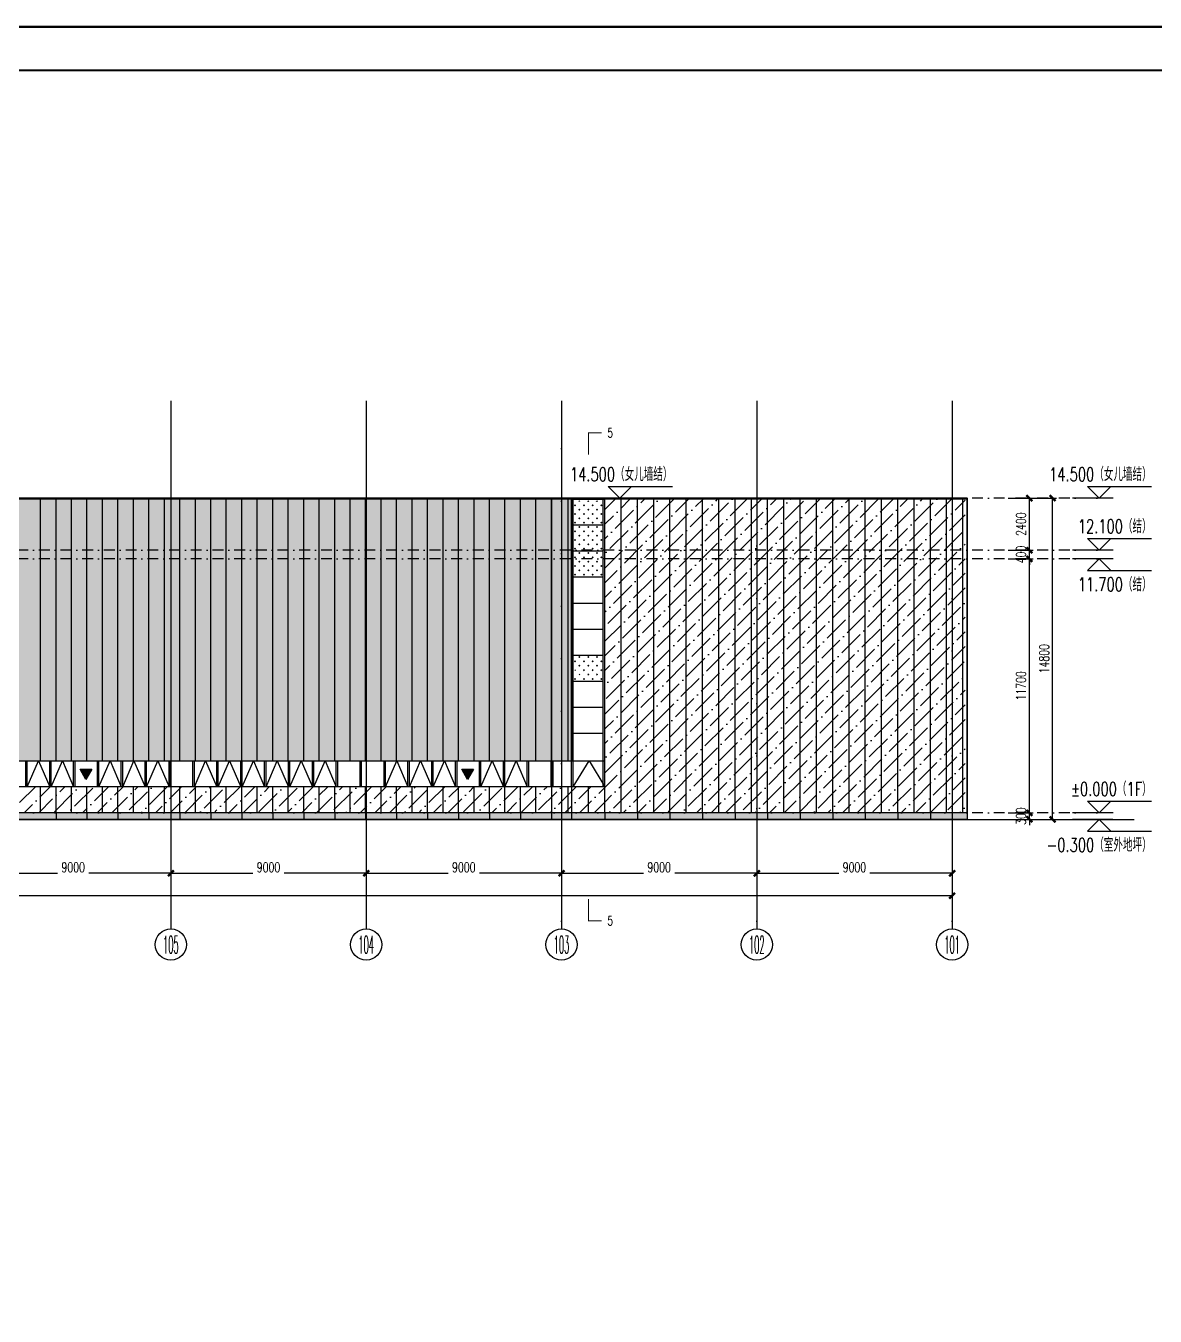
# Model space of a CAD drawing. Extents: x -2072575 to 87763, y 445513 to 805276.
# Drawn here: x -1814386 to -1762342, y 531657 to 591107 of the extents above; entities that cross this region are included whole.
import ezdxf
from ezdxf.enums import TextEntityAlignment as Align

# ---------------------------------------------------------------- set-up
doc = ezdxf.new("R2010")
doc.units = 0
doc.header["$LTSCALE"] = 1000
for name, pattern in [('CENTER', [2, 1.25, -0.25, 0.25, -0.25]), ('DASHDOT', [1, 0.5, -0.25, 0, -0.25]), ('DOT', [0.25, 0, -0.25]), ('DOTE', [2.42, 2, -0.2, 0.02, -0.2])]:
    doc.linetypes.add(name, pattern=pattern)
doc.layers.get('Defpoints').update_dxf_attribs({"color": 210})
for name, color, linetype in [('!ZN1-填充-8', 8, 'Continuous'), ('!ZN1-文字-7', 7, 'Continuous'), ('!ZN1-标注-173', 173, 'Continuous'), ('!ZN3-玻璃幕墙-4', 4, 'Continuous'), ('!ZN4-辅助材料-1', 1, 'Continuous'), ('0-cxFrame', 155, 'Continuous'), ('3符号', 3, 'Continuous'), ('3铝板幕墙', 3, 'Continuous'), ('4玻璃幕墙', 4, 'Continuous'), ('A-AXIS-DOTE', 14, 'DOTE'), ('A-AXIS-DP', 126, 'Continuous'), ('A-LIN-V', 9, 'Continuous'), ('A-SFCE', 30, 'Continuous'), ('AS-WALL', 40, 'Continuous'), ('DIM', 173, 'Continuous'), ('DOT', 8, 'DOT'), ('DOTE', 1, 'CENTER'), ('IE-填充-JYZS', 7, 'Continuous'), ('压型钢板', 23, 'Continuous')]:
    doc.layers.add(name, color=color, linetype=linetype)
doc.layers.add('0-cxText', color=131, linetype='Continuous', lineweight=25)
doc.styles.add('_TCH_AXIS', font='COMPLEX', dxfattribs={"bigfont": 'GBCBIG'})
doc.styles.add('_TCH_LABEL', font='COMPLEX', dxfattribs={"bigfont": 'GBCBIG'})
doc.styles.add('cx_tuming', font='simhei.ttf')
doc.styles.add('cx_tuqian1', font='')
doc.styles.add('DHTEXT-1', font='romans.shx', dxfattribs={"width": 0.7, "bigfont": 'chinese.shx'})
doc.styles.add('卓越符号', font='ROMANS.shx', dxfattribs={"width": 0.7, "bigfont": 'CHINESE.shx'})
doc.styles.add('样式 1', font='romans.shx', dxfattribs={"width": 0.7, "bigfont": 'chinese.shx'})
doc.styles.add('黑体', font='simhei.ttf', dxfattribs={"height": 12})
doc.styles.get('cx_tuqian1').set_extended_font_data('SimSun')
doc.dimstyles.new('ZN180', dxfattribs={"dimscale": 180, "dimtxt": 2.5, "dimasz": 1.5, "dimexe": 1, "dimexo": 2, "dimgap": 0.9, "dimtad": 1, "dimdec": 0, "dimdsep": 46, "dimtxsty": 'DHTEXT-1', "dimblk": 'ARCHTICK', "dimcen": 2.5, "dimclrd": 173, "dimclre": 173, "dimclrt": 7, "dimazin": 2, "dimtfac": 1, "dimtdec": 0, "dimtix": 1, "dimtmove": 2, "dimatfit": 3, "dimfxl": 0, "dimarcsym": 0})
pattern_1 = [(45, (-9976.13, -6e-11), (252.5697, 926.08891), [1190.625, -238.125, 0, -238.125])]

# ---------------------------------------------------------------- blocks, each defined once
blk = doc.blocks.new('_ArchTick')
at = {"color": 0, "linetype": 'ByBlock', "const_width": 0.4}
blk.add_lwpolyline([(-0.5, -0.5), (0.5, 0.5)], dxfattribs=at)
blk = doc.blocks.new('*D886')
at = {"layer": 'Defpoints', "color": 0, "ltscale": 1800, "transparency": 16777216}
for p in [(93300, 14500), (94633, 14500), (93300, -300)]:
    blk.add_point(p, dxfattribs=at)
at = {"layer": 'DIM', "color": 173, "linetype": 'ByBlock', "lineweight": -2, "ltscale": 1800, "transparency": 16777216}
for p, q in [((93660, 14500), (94813, 14500)), ((94633, -300), (94633, 14500)), ((93660, -300), (94813, -300))]:
    blk.add_line(p, q, dxfattribs=at)
at = {"layer": 'DIM', "color": 173, "lineweight": -2, "ltscale": 1800, "transparency": 16777216, "xscale": 270, "yscale": 270, "zscale": 270}
for p, rotation in [((94633, 14500), 90), ((94633, -300), 270)]:
    blk.add_blockref('_ArchTick', p, dxfattribs=dict(at, rotation=rotation))
at = {"layer": 'DIM', "color": 7, "ltscale": 1800, "transparency": 16777216, "insert": (94246, 7100), "char_height": 450, "attachment_point": 5, "rotation": 90, "style": 'DHTEXT-1'}
blk.add_mtext('14800', dxfattribs=at)
blk = doc.blocks.new('*D887')
at = {"layer": 'Defpoints', "color": 0, "ltscale": 1800, "transparency": 16777216}
for p in [(92230, 0), (93563, 0), (92230, -300)]:
    blk.add_point(p, dxfattribs=at)
at = {"layer": 'DIM', "color": 173, "linetype": 'ByBlock', "lineweight": -2, "ltscale": 1800, "transparency": 16777216}
for p, q in [((92590, 0), (93743, 0)), ((93563, 0), (93563, 270)), ((93563, -300), (93563, 0)), ((92590, -300), (93743, -300)), ((93563, -300), (93563, -570))]:
    blk.add_line(p, q, dxfattribs=at)
at = {"layer": 'DIM', "color": 173, "lineweight": -2, "ltscale": 1800, "transparency": 16777216, "xscale": 270, "yscale": 270, "zscale": 270}
for p, rotation in [((93563, 0), 270), ((93563, -300), 90)]:
    blk.add_blockref('_ArchTick', p, dxfattribs=dict(at, rotation=rotation))
at = {"layer": 'DIM', "color": 7, "ltscale": 1800, "transparency": 16777216, "insert": (93176, -150), "char_height": 450, "attachment_point": 5, "rotation": 90, "style": 'DHTEXT-1'}
blk.add_mtext('300', dxfattribs=at)
blk = doc.blocks.new('*D888')
at = {"layer": 'Defpoints', "color": 0, "ltscale": 1800, "transparency": 16777216}
for p in [(92230, 11700), (93563, 11700), (92230, 0)]:
    blk.add_point(p, dxfattribs=at)
at = {"layer": 'DIM', "color": 173, "linetype": 'ByBlock', "lineweight": -2, "ltscale": 1800, "transparency": 16777216}
for p, q in [((92590, 11700), (93743, 11700)), ((93563, 0), (93563, 11700)), ((92590, 0), (93743, 0))]:
    blk.add_line(p, q, dxfattribs=at)
at = {"layer": 'DIM', "color": 173, "lineweight": -2, "ltscale": 1800, "transparency": 16777216, "xscale": 270, "yscale": 270, "zscale": 270}
for p, rotation in [((93563, 11700), 90), ((93563, 0), 270)]:
    blk.add_blockref('_ArchTick', p, dxfattribs=dict(at, rotation=rotation))
at = {"layer": 'DIM', "color": 7, "ltscale": 1800, "transparency": 16777216, "insert": (93176, 5850), "char_height": 450, "attachment_point": 5, "rotation": 90, "style": 'DHTEXT-1'}
blk.add_mtext('11700', dxfattribs=at)
blk = doc.blocks.new('*D889')
at = {"layer": 'Defpoints', "color": 0, "ltscale": 1800, "transparency": 16777216}
for p in [(92230, 12100), (93563, 12100), (92230, 11700)]:
    blk.add_point(p, dxfattribs=at)
at = {"layer": 'DIM', "color": 173, "linetype": 'ByBlock', "lineweight": -2, "ltscale": 1800, "transparency": 16777216}
for p, q in [((92590, 12100), (93743, 12100)), ((93563, 12100), (93563, 12370)), ((93563, 11700), (93563, 12100)), ((92590, 11700), (93743, 11700)), ((93563, 11700), (93563, 11430))]:
    blk.add_line(p, q, dxfattribs=at)
at = {"layer": 'DIM', "color": 173, "lineweight": -2, "ltscale": 1800, "transparency": 16777216, "xscale": 270, "yscale": 270, "zscale": 270}
for p, rotation in [((93563, 12100), 270), ((93563, 11700), 90)]:
    blk.add_blockref('_ArchTick', p, dxfattribs=dict(at, rotation=rotation))
at = {"layer": 'DIM', "color": 7, "ltscale": 1800, "transparency": 16777216, "insert": (93176, 11900), "char_height": 450, "attachment_point": 5, "rotation": 90, "style": 'DHTEXT-1'}
blk.add_mtext('400', dxfattribs=at)
blk = doc.blocks.new('*D890')
at = {"layer": 'Defpoints', "color": 0, "ltscale": 1800, "transparency": 16777216}
for p in [(92230, 14500), (93563, 14500), (92230, 12100)]:
    blk.add_point(p, dxfattribs=at)
at = {"layer": 'DIM', "color": 173, "linetype": 'ByBlock', "lineweight": -2, "ltscale": 1800, "transparency": 16777216}
for p, q in [((92590, 14500), (93743, 14500)), ((93563, 12100), (93563, 14500)), ((92590, 12100), (93743, 12100))]:
    blk.add_line(p, q, dxfattribs=at)
at = {"layer": 'DIM', "color": 173, "lineweight": -2, "ltscale": 1800, "transparency": 16777216, "xscale": 270, "yscale": 270, "zscale": 270}
for p, rotation in [((93563, 14500), 90), ((93563, 12100), 270)]:
    blk.add_blockref('_ArchTick', p, dxfattribs=dict(at, rotation=rotation))
at = {"layer": 'DIM', "color": 7, "ltscale": 1800, "transparency": 16777216, "insert": (93176, 13300), "char_height": 450, "attachment_point": 5, "rotation": 90, "style": 'DHTEXT-1'}
blk.add_mtext('2400', dxfattribs=at)
blk = doc.blocks.new('*D877')
at = {"layer": 'Defpoints', "color": 0, "ltscale": 1800, "transparency": 16777216}
for p in [(81000, -1577), (90000, -1577), (90000, -2784)]:
    blk.add_point(p, dxfattribs=at)
at = {"layer": 'DIM', "color": 173, "linetype": 'ByBlock', "lineweight": -2, "ltscale": 1800, "transparency": 16777216}
for p, q in [((81000, -1937), (81000, -2964)), ((90000, -1937), (90000, -2964)), ((81000, -2784), (84783, -2784)), ((90000, -2784), (86217, -2784))]:
    blk.add_line(p, q, dxfattribs=at)
at = {"layer": 'DIM', "color": 173, "lineweight": -2, "ltscale": 1800, "transparency": 16777216, "xscale": 270, "yscale": 270, "zscale": 270, "rotation": 180}
blk.add_blockref('_ArchTick', (81000, -2784), dxfattribs=at)
at = {"layer": 'DIM', "color": 173, "lineweight": -2, "ltscale": 1800, "transparency": 16777216, "xscale": 270, "yscale": 270, "zscale": 270}
blk.add_blockref('_ArchTick', (90000, -2784), dxfattribs=at)
at = {"layer": 'DIM', "color": 7, "ltscale": 1800, "transparency": 16777216, "insert": (85500, -2509), "char_height": 450, "attachment_point": 5, "style": 'DHTEXT-1'}
blk.add_mtext('9000', dxfattribs=at)
blk = doc.blocks.new('*D878')
at = {"layer": 'Defpoints', "color": 0, "ltscale": 1800, "transparency": 16777216}
for p in [(72000, -1577), (81000, -1577), (81000, -2784)]:
    blk.add_point(p, dxfattribs=at)
at = {"layer": 'DIM', "color": 173, "linetype": 'ByBlock', "lineweight": -2, "ltscale": 1800, "transparency": 16777216}
for p, q in [((72000, -1937), (72000, -2964)), ((81000, -1937), (81000, -2964)), ((72000, -2784), (75783, -2784)), ((81000, -2784), (77217, -2784))]:
    blk.add_line(p, q, dxfattribs=at)
at = {"layer": 'DIM', "color": 173, "lineweight": -2, "ltscale": 1800, "transparency": 16777216, "xscale": 270, "yscale": 270, "zscale": 270, "rotation": 180}
blk.add_blockref('_ArchTick', (72000, -2784), dxfattribs=at)
at = {"layer": 'DIM', "color": 173, "lineweight": -2, "ltscale": 1800, "transparency": 16777216, "xscale": 270, "yscale": 270, "zscale": 270}
blk.add_blockref('_ArchTick', (81000, -2784), dxfattribs=at)
at = {"layer": 'DIM', "color": 7, "ltscale": 1800, "transparency": 16777216, "insert": (76500, -2509), "char_height": 450, "attachment_point": 5, "style": 'DHTEXT-1'}
blk.add_mtext('9000', dxfattribs=at)
blk = doc.blocks.new('*D879')
at = {"layer": 'Defpoints', "color": 0, "ltscale": 1800, "transparency": 16777216}
for p in [(63000, -1577), (72000, -1577), (72000, -2784)]:
    blk.add_point(p, dxfattribs=at)
at = {"layer": 'DIM', "color": 173, "linetype": 'ByBlock', "lineweight": -2, "ltscale": 1800, "transparency": 16777216}
for p, q in [((63000, -1937), (63000, -2964)), ((72000, -1937), (72000, -2964)), ((63000, -2784), (66783, -2784)), ((72000, -2784), (68217, -2784))]:
    blk.add_line(p, q, dxfattribs=at)
at = {"layer": 'DIM', "color": 173, "lineweight": -2, "ltscale": 1800, "transparency": 16777216, "xscale": 270, "yscale": 270, "zscale": 270, "rotation": 180}
blk.add_blockref('_ArchTick', (63000, -2784), dxfattribs=at)
at = {"layer": 'DIM', "color": 173, "lineweight": -2, "ltscale": 1800, "transparency": 16777216, "xscale": 270, "yscale": 270, "zscale": 270}
blk.add_blockref('_ArchTick', (72000, -2784), dxfattribs=at)
at = {"layer": 'DIM', "color": 7, "ltscale": 1800, "transparency": 16777216, "insert": (67500, -2509), "char_height": 450, "attachment_point": 5, "style": 'DHTEXT-1'}
blk.add_mtext('9000', dxfattribs=at)
blk = doc.blocks.new('*D880')
at = {"layer": 'Defpoints', "color": 0, "ltscale": 1800, "transparency": 16777216}
for p in [(54000, -1577), (63000, -1577), (63000, -2784)]:
    blk.add_point(p, dxfattribs=at)
at = {"layer": 'DIM', "color": 173, "linetype": 'ByBlock', "lineweight": -2, "ltscale": 1800, "transparency": 16777216}
for p, q in [((54000, -1937), (54000, -2964)), ((63000, -1937), (63000, -2964)), ((54000, -2784), (57783, -2784)), ((63000, -2784), (59217, -2784))]:
    blk.add_line(p, q, dxfattribs=at)
at = {"layer": 'DIM', "color": 173, "lineweight": -2, "ltscale": 1800, "transparency": 16777216, "xscale": 270, "yscale": 270, "zscale": 270, "rotation": 180}
blk.add_blockref('_ArchTick', (54000, -2784), dxfattribs=at)
at = {"layer": 'DIM', "color": 173, "lineweight": -2, "ltscale": 1800, "transparency": 16777216, "xscale": 270, "yscale": 270, "zscale": 270}
blk.add_blockref('_ArchTick', (63000, -2784), dxfattribs=at)
at = {"layer": 'DIM', "color": 7, "ltscale": 1800, "transparency": 16777216, "insert": (58500, -2509), "char_height": 450, "attachment_point": 5, "style": 'DHTEXT-1'}
blk.add_mtext('9000', dxfattribs=at)
blk = doc.blocks.new('*D881')
at = {"layer": 'Defpoints', "color": 0, "ltscale": 1800, "transparency": 16777216}
for p in [(45000, -1577), (54000, -1577), (54000, -2784)]:
    blk.add_point(p, dxfattribs=at)
at = {"layer": 'DIM', "color": 173, "linetype": 'ByBlock', "lineweight": -2, "ltscale": 1800, "transparency": 16777216}
for p, q in [((45000, -1937), (45000, -2964)), ((54000, -1937), (54000, -2964)), ((45000, -2784), (48783, -2784)), ((54000, -2784), (50217, -2784))]:
    blk.add_line(p, q, dxfattribs=at)
at = {"layer": 'DIM', "color": 173, "lineweight": -2, "ltscale": 1800, "transparency": 16777216, "xscale": 270, "yscale": 270, "zscale": 270, "rotation": 180}
blk.add_blockref('_ArchTick', (45000, -2784), dxfattribs=at)
at = {"layer": 'DIM', "color": 173, "lineweight": -2, "ltscale": 1800, "transparency": 16777216, "xscale": 270, "yscale": 270, "zscale": 270}
blk.add_blockref('_ArchTick', (54000, -2784), dxfattribs=at)
at = {"layer": 'DIM', "color": 7, "ltscale": 1800, "transparency": 16777216, "insert": (49500, -2509), "char_height": 450, "attachment_point": 5, "style": 'DHTEXT-1'}
blk.add_mtext('9000', dxfattribs=at)
blk = doc.blocks.new('*D892')
at = {"layer": 'Defpoints', "color": 0, "ltscale": 1800, "transparency": 16777216}
for p in [(0, -1991), (90000, -1991), (90000, -3824)]:
    blk.add_point(p, dxfattribs=at)
at = {"layer": 'DIM', "color": 173, "linetype": 'ByBlock', "lineweight": -2, "ltscale": 1800, "transparency": 16777216}
for p, q in [((0, -2351), (0, -4004)), ((90000, -2351), (90000, -4004)), ((0, -3824), (44133, -3824)), ((90000, -3824), (45867, -3824))]:
    blk.add_line(p, q, dxfattribs=at)
at = {"layer": 'DIM', "color": 173, "lineweight": -2, "ltscale": 1800, "transparency": 16777216, "xscale": 270, "yscale": 270, "zscale": 270, "rotation": 180}
blk.add_blockref('_ArchTick', (0, -3824), dxfattribs=at)
at = {"layer": 'DIM', "color": 173, "lineweight": -2, "ltscale": 1800, "transparency": 16777216, "xscale": 270, "yscale": 270, "zscale": 270}
blk.add_blockref('_ArchTick', (90000, -3824), dxfattribs=at)
at = {"layer": 'DIM', "color": 7, "ltscale": 1800, "transparency": 16777216, "insert": (45000, -3549), "char_height": 450, "attachment_point": 5, "style": 'DHTEXT-1'}
blk.add_mtext('90000', dxfattribs=at)
blk = doc.blocks.new('卓越-轴号')
blk.add_circle((0, 0), 4)
at = {"color": 0, "style": '_TCH_AXIS', "width": 1.041667, "flags": 8}
blk.add_attdef('A', text='', height=4.48, dxfattribs=at).set_placement((-2, -2.24), (2, -2.24), align=Align.FIT)
blk = doc.blocks.new('*U137')
at = {"ltscale": 10}
blk.add_line((3.48, 0), (-6.85, 0), dxfattribs=at)
blk.add_lwpolyline([(3, 3), (0, 0), (-3, 3), (13.45, 3)])
at = {"color": 0, "style": '卓越符号', "width": 0.7, "flags": 8}
blk.add_attdef('±0.000', text='', height=3.5, dxfattribs=at).set_placement((13.45, 4.35), align=Align.RIGHT)
blk = doc.blocks.new('*U138')
at = {"ltscale": 10}
blk.add_line((3.48, 0), (-6.85, 0), dxfattribs=at)
blk.add_lwpolyline([(3, -3), (0, 0), (-3, -3), (13.45, -3)])
at = {"color": 0, "style": '卓越符号', "width": 0.7, "flags": 8}
blk.add_attdef('±0.000', text='', height=3.5, dxfattribs=at).set_placement((13.45, -7.85), align=Align.RIGHT)
blk = doc.blocks.new('*U94')
at = {"layer": '!ZN3-玻璃幕墙-4', "color": 7, "ltscale": 10}
blk.add_lwpolyline([(0, 0), (517, 1200), (1034, 0)], dxfattribs=at)
blk = doc.blocks.new('*U95')
at = {"layer": '!ZN3-玻璃幕墙-4', "color": 7, "ltscale": 10}
blk.add_lwpolyline([(0, 0), (730, 1200), (1460, 0)], dxfattribs=at)
blk = doc.blocks.new('消防救援口标识')
blk.add_wipeout([(0, 0), (-150, 260), (150, 260)]).dxf.layer = '!ZN1-标注-173'
at = {"layer": '!ZN1-填充-8'}
h = blk.add_hatch(color=252, dxfattribs=at)
h.dxf.hatch_style = 1
h.paths.add_polyline_path([(0, 0), (-150, 260), (150, 260)])
at = {"layer": '!ZN1-标注-173'}
blk.add_lwpolyline([(0, 0), (-150, 260), (150, 260)], close=True, dxfattribs=at)
at = {"layer": '!ZN1-文字-7', "ltscale": 1.5, "style": '样式 1', "width": 0.7}
blk.add_text('消', height=120, dxfattribs=at).set_placement((-62, 164), align=Align.MIDDLE_LEFT)
blk = doc.blocks.new('紧急救援窗口')
at = {"layer": '!ZN4-辅助材料-1', "xscale": 1.8, "yscale": 1.8, "zscale": 1.8}
blk.add_blockref('消防救援口标识', (74715, -11410), dxfattribs=at)
blk = doc.blocks.new('TK22.A1 L(Dragon)')
at = {"layer": '0-cxFrame', "color": 7, "const_width": 0.5}
blk.add_lwpolyline([(0, 0), (-841, 0), (-841, 594), (0, 594)], close=True, dxfattribs=at)
at = {"layer": '0-cxFrame', "const_width": 0.5}
blk.add_lwpolyline([(-80, 10), (-821, 10), (-821, 584), (-80, 584)], close=True, dxfattribs=at)
at = {"style": '黑体', "flags": 4}
blk.add_attdef('图幅', text='', height=3.3, dxfattribs=at).set_placement((-40, 3), align=Align.RIGHT)
at = {"layer": '0-cxText', "flags": 4}
for tag, height, style, p in [('建设单位', 3.5, 'cx_tuming', (-45, 240)), ('项目名称', 3.5, 'cx_tuming', (-45, 210)), ('子项名称', 3.5, 'cx_tuming', (-45, 180)), ('工程编号', 3.3, 'cx_tuqian1', (-35, 165)), ('图名1', 3.5, 'cx_tuming', (-45, 87)), ('图名2', 3.5, 'cx_tuming', (-45, 79)), ('图名3', 3.5, 'cx_tuming', (-45, 71)), ('出图日期', 3.3, 'cx_tuqian1', (-39, 60)), ('专业', 3.3, 'cx_tuqian1', (-55, 52)), ('图号', 3.3, 'cx_tuqian1', (-55, 44)), ('版次', 3.3, 'cx_tuqian1', (-20, 44))]:
    blk.add_attdef(tag, text='', height=height, dxfattribs=dict(at, style=style)).set_placement(p, align=Align.MIDDLE)
at = {"layer": 'Defpoints', "color": 6, "flags": 4}
for tag, height, style, p in [('tufu', 3.3, '黑体', (-12, 12)), ('dwfname', 4, 'cx_tuqian1', (-80, 3))]:
    blk.add_attdef(tag, text='', height=height, dxfattribs=dict(at, style=style)).set_placement(p, align=Align.RIGHT)
blk = doc.blocks.new('*U127')
at = {"const_width": 0.5}
for points in [[(6, 0), (0, 0), (0, -10)], [(6, -224.8), (0, -224.8), (0, -214.8)]]:
    blk.add_lwpolyline(points, dxfattribs=at)
at = {"color": 0, "style": '_TCH_LABEL', "width": 0.705882, "flags": 8}
for tag, p in [('编号上', (10.01, 0)), ('编号下', (10.01, -224.8))]:
    blk.add_attdef(tag, text='', height=4.25, dxfattribs=at).set_placement(p, align=Align.MIDDLE_CENTER)
blk = doc.blocks.new('20250821111658')
at = {"layer": 'DOT', "linetype": 'DASHDOT'}
for p, q in [((97423.1, 14500), (-6775, 14500)), ((97423.1, 12100), (-6775, 12100)), ((97423.1, 11700), (-6775, 11700)), ((97423.1, 0), (-6775, 0))]:
    blk.add_line(p, q, dxfattribs=at)
at = {"layer": 'DOTE', "ltscale": 180}
for p, q in [((54000, 18985.3), (54000, -5350)), ((63000, 18985.3), (63000, -5350)), ((72000, 18985.3), (72000, -5350)), ((81000, 18985.3), (81000, -5350)), ((90000, 18985.3), (90000, -5350))]:
    blk.add_line(p, q, dxfattribs=at)
at = {"layer": '3符号', "color": 7}
ref = blk.add_blockref('*U137', (74694.2, 14500), dxfattribs=dict(at, xscale=180, yscale=180, zscale=180, rotation=359.9999999999989))
ref.add_attrib('±0.000', '14.500（女儿墙结）', dxfattribs={"layer": '0', "color": 0, "height": 630, "rotation": 360, "style": '卓越符号', "width": 0.7}).set_placement((77115.2, 15283), align=Align.RIGHT)
ref = blk.add_blockref('*U137', (96775, 14500), dxfattribs=dict(at, xscale=180, yscale=180, zscale=180, rotation=359.9999999999989))
ref.add_attrib('±0.000', '14.500（女儿墙结）', dxfattribs={"layer": '0', "color": 0, "height": 630, "rotation": 360, "style": '卓越符号', "width": 0.7}).set_placement((99196, 15283), align=Align.RIGHT)
ref = blk.add_blockref('*U137', (96775, 12100), dxfattribs=dict(at, xscale=180, yscale=180, zscale=180, rotation=359.9999999999989))
ref.add_attrib('±0.000', '12.100（结）', dxfattribs={"layer": '0', "color": 0, "height": 630, "rotation": 360, "style": '卓越符号', "width": 0.7}).set_placement((99196, 12883), align=Align.RIGHT)
ref = blk.add_blockref('*U138', (96775, 11700), dxfattribs=dict(at, xscale=180, yscale=180, zscale=180, rotation=359.9999999999989))
ref.add_attrib('±0.000', '11.700（结）', dxfattribs={"layer": '0', "color": 0, "height": 630, "style": '卓越符号', "width": 0.7}).set_placement((99196, 10207.4), align=Align.RIGHT)
ref = blk.add_blockref('*U137', (96775, 0), dxfattribs=dict(at, xscale=180, yscale=180, zscale=180, rotation=359.9999999999989))
ref.add_attrib('±0.000', '±0.000（1F）', dxfattribs={"layer": '0', "color": 0, "height": 630, "rotation": 360, "style": '卓越符号', "width": 0.7}).set_placement((99196, 783), align=Align.RIGHT)
ref = blk.add_blockref('*U138', (96775, -300), dxfattribs=dict(at, xscale=180, yscale=180, zscale=180, rotation=359.9999999999989))
ref.add_attrib('±0.000', '-0.300（室外地坪）', dxfattribs={"layer": '0', "color": 0, "height": 630, "style": '卓越符号', "width": 0.7}).set_placement((99196, -1792.6), align=Align.RIGHT)
ref = blk.add_blockref('卓越-轴号', (54001.1, -6070), dxfattribs=dict(at, xscale=180, yscale=180, zscale=180))
ref.add_attrib('A', '105', dxfattribs={"layer": '0', "color": 0, "height": 806.4, "style": '_TCH_AXIS', "width": 0.382653}).set_placement((53641.1, -6473.2), (54361.1, -6473.2), align=Align.FIT)
ref = blk.add_blockref('卓越-轴号', (63001.1, -6070), dxfattribs=dict(at, xscale=180, yscale=180, zscale=180))
ref.add_attrib('A', '104', dxfattribs={"layer": '0', "color": 0, "height": 806.4, "style": '_TCH_AXIS', "width": 0.367647}).set_placement((62641.1, -6473.2), (63361.1, -6473.2), align=Align.FIT)
ref = blk.add_blockref('卓越-轴号', (72001.1, -6070), dxfattribs=dict(at, xscale=180, yscale=180, zscale=180))
ref.add_attrib('A', '103', dxfattribs={"layer": '0', "color": 0, "height": 806.4, "style": '_TCH_AXIS', "width": 0.382653}).set_placement((71641.1, -6473.2), (72361.1, -6473.2), align=Align.FIT)
ref = blk.add_blockref('卓越-轴号', (81001.1, -6070), dxfattribs=dict(at, xscale=180, yscale=180, zscale=180))
ref.add_attrib('A', '102', dxfattribs={"layer": '0', "color": 0, "height": 806.4, "style": '_TCH_AXIS', "width": 0.382653}).set_placement((80641.1, -6473.2), (81361.1, -6473.2), align=Align.FIT)
ref = blk.add_blockref('卓越-轴号', (90001.1, -6070), dxfattribs=dict(at, xscale=180, yscale=180, zscale=180))
ref.add_attrib('A', '101', dxfattribs={"layer": '0', "color": 0, "height": 806.4, "style": '_TCH_AXIS', "width": 0.426136}).set_placement((89641.1, -6473.2), (90361.1, -6473.2), align=Align.FIT)
at = {"layer": 'DIM', "ltscale": 1800}
for p1, p2, picture, middle in [((92230.1, 12100), (92230.1, 14500), '*D890', (93176.4, 13300)), ((93300.1, -300), (93300.1, 14500), '*D886', (94246.4, 7100)), ((92230.1, 11700), (92230.1, 12100), '*D889', (93176.4, 11900)), ((92230.1, 0), (92230.1, 11700), '*D888', (93176.4, 5850)), ((92230.1, -300), (92230.1, 0), '*D887', (93176.4, -150))]:
    dim = blk.add_aligned_dim(p1=p1, p2=p2, distance=-1333.3, dimstyle='ZN180', dxfattribs=at)
    dim.commit()
    dim.dimension.update_dxf_attribs({"geometry": picture, "text_midpoint": middle})
for base, p1, p2, picture, middle in [((54000, -2784.1), (45000, -1577.5), (54000, -1577.5), '*D881', (49500, -2509.1)), ((63000, -2784.1), (54000, -1577.5), (63000, -1577.5), '*D880', (58500, -2509.1)), ((72000, -2784.1), (63000, -1577.5), (72000, -1577.5), '*D879', (67500, -2509.1)), ((81000, -2784.1), (72000, -1577.5), (81000, -1577.5), '*D878', (76500, -2509.1)), ((90000, -2784.1), (81000, -1577.5), (90000, -1577.5), '*D877', (85500, -2509.1)), ((90000, -3824.1), (0, -1991.4), (90000, -1991.4), '*D892', (45000, -3549.1))]:
    dim = blk.add_linear_dim(base=base, p1=p1, p2=p2, angle=0, dimstyle='ZN180', dxfattribs=at)
    dim.commit()
    dim.dimension.update_dxf_attribs({"geometry": picture, "text_midpoint": middle, "dimtype": 129})

msp = doc.modelspace()

# ---------------------------------------------------------------- hatches: boundary and pattern name
at = {"layer": '!ZN1-填充-8'}
h = msp.add_hatch(dxfattribs=at)
h.set_pattern_fill('ANSI36', color=256, scale=300, style=0)
h.set_pattern_definition(pattern_1)
h.paths.add_polyline_path([(-1857593.6, 557977.6), (-1857593.6, 558477.6), (-1856193.6, 558477.6), (-1856193.6, 557977.6)], flags=0)
h.paths.add_polyline_path([(-1862401.3, 554847.6), (-1848366.3, 554847.6), (-1848396.5, 554847.6), (-1852293.8, 554847.6), (-1852293.8, 557247.6), (-1789201.3, 557247.6), (-1789201.3, 569297.6), (-1862401.3, 569297.6)])
h.paths.add_polyline_path([(-1857593.6, 557977.6), (-1857593.6, 558477.6), (-1856193.6, 558477.6), (-1856193.6, 557977.6)], flags=0)
h.paths.add_polyline_path([(-1857643.6, 557927.6), (-1857643.6, 558527.6), (-1856143.6, 558527.6), (-1856143.6, 557927.6)], flags=16)
at = {"layer": '!ZN1-填充-8', "ltscale": 0.5}
h = msp.add_hatch(dxfattribs=at)
h.set_pattern_fill('石膏板', color=8, scale=80)
h.set_pattern_definition([(45, (-1789093.3, 565797.94), (-200, 200), [64, -218.843]), (135, (-1788648.04, 565797.94), (-200, -200), [64, -218.843])])
h.paths.add_polyline_path([(-1789161.3, 569219.6), (-1787781.3, 569219.6), (-1787781.3, 565740.6), (-1789161.3, 565740.6)])
at = {"layer": '!ZN1-填充-8'}
h = msp.add_hatch(dxfattribs=at)
h.set_pattern_fill('ANSI36', color=256, scale=300, style=0)
h.set_pattern_definition(pattern_1)
h.paths.add_polyline_path([(-1787701.3, 554847.6), (-1771101.3, 554847.6), (-1771101.3, 569297.6), (-1787701.3, 569297.6)])
at = {"layer": '!ZN1-填充-8', "ltscale": 0.5}
h = msp.add_hatch(dxfattribs=at)
h.set_pattern_fill('石膏板', color=8, scale=80)
h.set_pattern_definition([(45, (-1789093.3, 560997.94), (-200, 200), [64, -218.843]), (135, (-1788648.04, 560997.94), (-200, -200), [64, -218.843])])
h.paths.add_polyline_path([(-1789161.3, 562054.6), (-1787781.3, 562054.6), (-1787781.3, 560940.6), (-1789161.3, 560940.6)])
at = {"layer": '!ZN1-填充-8'}
h = msp.add_hatch(dxfattribs=at)
h.set_pattern_fill('ANSI36', color=256, scale=300, style=0)
h.set_pattern_definition(pattern_1)
h.paths.add_polyline_path([(-1848433.4, 554847.6), (-1787701.3, 554847.6), (-1787701.3, 556047.6), (-1848433.4, 556047.6)])
h = msp.add_hatch(dxfattribs=at)
h.set_pattern_fill('DOTS', color=141, scale=100, style=0)
h.paths.add_polyline_path([(-1850343.8, 554847.6), (-1771001.3, 554847.6), (-1771001.3, 554547.6), (-1850343.8, 554547.6)])
at = {"layer": 'IE-填充-JYZS', "ltscale": 10}
h = msp.add_hatch(dxfattribs=at)
h.set_pattern_fill('DOTS', color=141, scale=10)
h.set_pattern_definition([(0, (-1862401.26, 569297.57), (7.9375, 15.875), [0, -15.875])])
h.paths.add_polyline_path([(-1862401.3, 569347.6), (-1771001.3, 569347.6), (-1771001.3, 569297.6), (-1862401.3, 569297.6)])

# ---------------------------------------------------------------- linework, layer by layer
at = {"layer": '3铝板幕墙', "ltscale": 2000}
for p, q in [((-1812993, 569347.6), (-1812993, 569297.6)), ((-1811566.2, 569347.6), (-1811566.2, 569297.6)), ((-1810139.4, 569347.6), (-1810139.4, 569297.6)), ((-1808712.6, 569347.6), (-1808712.6, 569297.6)), ((-1807285.8, 569347.6), (-1807285.8, 569297.6)), ((-1805859.1, 569347.6), (-1805859.1, 569297.6)), ((-1804432.3, 569347.6), (-1804432.3, 569297.6)), ((-1803005.5, 569347.6), (-1803005.5, 569297.6)), ((-1801578.7, 569347.6), (-1801578.7, 569297.6)), ((-1800152, 569347.6), (-1800152, 569297.6)), ((-1798725.2, 569347.6), (-1798725.2, 569297.6)), ((-1797298.4, 569347.6), (-1797298.4, 569297.6)), ((-1795871.6, 569347.6), (-1795871.6, 569297.6)), ((-1794444.9, 569347.6), (-1794444.9, 569297.6)), ((-1793018.1, 569347.6), (-1793018.1, 569297.6)), ((-1791591.3, 569347.6), (-1791591.3, 569297.6)), ((-1790164.5, 569347.6), (-1790164.5, 569297.6)), ((-1789241.3, 569347.6), (-1789241.3, 569297.6)), ((-1787701.3, 569347.6), (-1787701.3, 569297.6)), ((-1786201.5, 569347.6), (-1786201.5, 569297.6)), ((-1784701.5, 569347.6), (-1784701.5, 569297.6)), ((-1783201.5, 569347.6), (-1783201.5, 569297.6)), ((-1781701.5, 569347.6), (-1781701.5, 569297.6)), ((-1780201.5, 569347.6), (-1780201.5, 569297.6)), ((-1778701.5, 569347.6), (-1778701.5, 569297.6)), ((-1777201.5, 569347.6), (-1777201.5, 569297.6)), ((-1775701.5, 569347.6), (-1775701.5, 569297.6)), ((-1774201.5, 569347.6), (-1774201.5, 569297.6)), ((-1772701.5, 569347.6), (-1772701.5, 569297.6)), ((-1812993, 554859.4), (-1812993, 554547.6)), ((-1811566.2, 554859.4), (-1811566.2, 554547.6)), ((-1810139.4, 554859.4), (-1810139.4, 554547.6)), ((-1808712.6, 554859.4), (-1808712.6, 554547.6)), ((-1807285.8, 554859.4), (-1807285.8, 554547.6)), ((-1805859.1, 554859.4), (-1805859.1, 554547.6)), ((-1804432.3, 554859.4), (-1804432.3, 554547.6)), ((-1803005.5, 554859.4), (-1803005.5, 554547.6)), ((-1801578.7, 554859.4), (-1801578.7, 554547.6)), ((-1800152, 554859.4), (-1800152, 554547.6)), ((-1798725.2, 554859.4), (-1798725.2, 554547.6)), ((-1797298.4, 554859.4), (-1797298.4, 554547.6)), ((-1795871.6, 554859.4), (-1795871.6, 554547.6)), ((-1794444.9, 554859.4), (-1794444.9, 554547.6)), ((-1793018.1, 554859.4), (-1793018.1, 554547.6)), ((-1791591.3, 554859.4), (-1791591.3, 554547.6)), ((-1790164.5, 554859.4), (-1790164.5, 554547.6)), ((-1789241.3, 554859.4), (-1789241.3, 554547.6)), ((-1787701.3, 554859.4), (-1787701.3, 554547.6)), ((-1786201.5, 554859.4), (-1786201.5, 554547.6)), ((-1784701.5, 554859.4), (-1784701.5, 554547.6)), ((-1783201.5, 554859.4), (-1783201.5, 554547.6)), ((-1781701.5, 554859.4), (-1781701.5, 554547.6)), ((-1780201.5, 554859.4), (-1780201.5, 554547.6)), ((-1778701.5, 554859.4), (-1778701.5, 554547.6)), ((-1777201.5, 554859.4), (-1777201.5, 554547.6)), ((-1775701.5, 554859.4), (-1775701.5, 554547.6)), ((-1774201.5, 554859.4), (-1774201.5, 554547.6)), ((-1772701.5, 554859.4), (-1772701.5, 554547.6))]:
    msp.add_line(p, q, dxfattribs=at)
for points in [[(-1862401.3, 569347.6), (-1771001.3, 569347.6), (-1771001.3, 569297.6), (-1862401.3, 569297.6)], [(-1850343.8, 554859.4), (-1771001.3, 554859.4), (-1771001.3, 554547.6), (-1850343.8, 554547.6)]]:
    msp.add_lwpolyline(points, close=True, dxfattribs=at)
at = {"layer": '4玻璃幕墙', "ltscale": 1.5}
for p, q in [((-1789241.3, 556047.6), (-1789241.3, 569297.6)), ((-1789241.3, 569297.6), (-1787701.3, 569297.6)), ((-1789161.3, 556047.6), (-1789161.3, 569297.6)), ((-1787781.3, 556047.6), (-1787781.3, 569297.6)), ((-1787701.3, 556047.6), (-1787701.3, 569297.6)), ((-1787781.3, 568097.6), (-1789161.3, 568097.6)), ((-1787781.3, 566897.6), (-1789161.3, 566897.6)), ((-1787781.3, 565697.6), (-1789161.3, 565697.6)), ((-1787781.3, 564497.6), (-1789161.3, 564497.6)), ((-1787781.3, 563297.6), (-1789161.3, 563297.6)), ((-1787781.3, 562097.6), (-1789161.3, 562097.6)), ((-1787781.3, 560897.6), (-1789161.3, 560897.6)), ((-1787781.3, 559697.6), (-1789161.3, 559697.6)), ((-1787781.3, 558497.6), (-1789161.3, 558497.6)), ((-1852236.8, 557247.6), (-1787701.3, 557247.6)), ((-1814385.6, 556047.6), (-1814385.6, 557247.6)), ((-1814319.1, 556047.6), (-1814319.1, 557247.6)), ((-1813285.2, 556047.6), (-1813285.2, 557247.6)), ((-1813218.6, 556047.6), (-1813218.6, 557247.6)), ((-1812184.7, 556047.6), (-1812184.7, 557247.6)), ((-1812118.2, 556047.6), (-1812118.2, 557247.6)), ((-1811084.3, 556047.6), (-1811084.3, 557247.6)), ((-1811017.7, 556047.6), (-1811017.7, 557247.6)), ((-1809983.8, 556047.6), (-1809983.8, 557247.6)), ((-1809917.2, 556047.6), (-1809917.2, 557247.6)), ((-1808883.4, 556047.6), (-1808883.4, 557247.6)), ((-1808816.8, 556047.6), (-1808816.8, 557247.6)), ((-1807782.9, 556047.6), (-1807782.9, 557247.6)), ((-1807716.3, 556047.6), (-1807716.3, 557247.6)), ((-1806682.4, 556047.6), (-1806682.4, 557247.6)), ((-1806615.9, 556047.6), (-1806615.9, 557247.6)), ((-1805581.9, 556047.6), (-1805581.9, 557247.6)), ((-1805515.4, 556047.6), (-1805515.4, 557247.6)), ((-1804481.5, 556047.6), (-1804481.5, 557247.6)), ((-1804414.9, 556047.6), (-1804414.9, 557247.6)), ((-1803381, 556047.6), (-1803381, 557247.6)), ((-1803314.5, 556047.6), (-1803314.5, 557247.6)), ((-1802280.5, 556047.6), (-1802280.5, 557247.6)), ((-1802214, 556047.6), (-1802214, 557247.6)), ((-1801180.1, 556047.6), (-1801180.1, 557247.6)), ((-1801113.5, 556047.6), (-1801113.5, 557247.6)), ((-1800079.6, 556047.6), (-1800079.6, 557247.6)), ((-1800013.1, 556047.6), (-1800013.1, 557247.6)), ((-1798979.2, 556047.6), (-1798979.2, 557247.6)), ((-1798912.6, 556047.6), (-1798912.6, 557247.6)), ((-1797878.7, 556047.6), (-1797878.7, 557247.6)), ((-1797812.2, 556047.6), (-1797812.2, 557247.6)), ((-1796778.3, 556047.6), (-1796778.3, 557247.6)), ((-1796711.7, 556047.6), (-1796711.7, 557247.6)), ((-1795677.8, 556047.6), (-1795677.8, 557247.6)), ((-1795611.2, 556047.6), (-1795611.2, 557247.6)), ((-1794577.3, 556047.6), (-1794577.3, 557247.6)), ((-1794510.7, 556047.6), (-1794510.7, 557247.6)), ((-1793476.8, 556047.6), (-1793476.8, 557247.6)), ((-1793410.3, 556047.6), (-1793410.3, 557247.6)), ((-1792376.4, 556047.6), (-1792376.4, 557247.6)), ((-1792309.8, 556047.6), (-1792309.8, 557247.6)), ((-1791275.9, 556047.6), (-1791275.9, 557247.6)), ((-1791209.4, 556047.6), (-1791209.4, 557247.6)), ((-1790171.6, 556047.6), (-1790171.6, 557247.6)), ((-1790171.6, 557247.6), (-1790171.6, 556047.6)), ((-1790102.5, 556047.6), (-1790102.5, 557247.6)), ((-1790102.5, 557247.6), (-1790102.5, 556047.6))]:
    msp.add_line(p, q, dxfattribs=at)
at = {"layer": '4玻璃幕墙', "ltscale": 10}
msp.add_line((-1787701.3, 556047.6), (-1848433.4, 556047.6), dxfattribs=at)
at = {"layer": 'A-AXIS-DOTE'}
for p, q in [((-1789701.3, 573832.9), (-1789701.3, 554547.6)), ((-1798701.3, 569347.6), (-1798701.3, 556047.6)), ((-1780701.3, 569347.6), (-1780701.3, 554547.6)), ((-1771701.3, 569347.6), (-1771701.3, 554547.6)), ((-1807701.3, 557247.6), (-1807701.3, 556047.6)), ((-1807701.3, 554847.6), (-1807701.3, 554547.6)), ((-1798701.3, 554847.6), (-1798701.3, 554547.6)), ((-1789701.3, 552063.5), (-1789701.3, 549497.6)), ((-1780701.3, 552063.5), (-1780701.3, 549497.6)), ((-1771701.3, 552063.5), (-1771701.3, 549497.6)), ((-1807701.3, 551023.5), (-1807701.3, 549497.6)), ((-1798701.3, 551023.5), (-1798701.3, 549497.6))]:
    msp.add_line(p, q, dxfattribs=at)
at = {"layer": 'A-LIN-V'}
for p, q in [((-1771001.3, 569347.6), (-1862401.3, 569347.6)), ((-1789201.3, 569297.6), (-1862401.3, 569297.6)), ((-1790101.3, 569347.6), (-1788601.3, 569347.6)), ((-1771001.3, 569297.6), (-1787701.3, 569297.6)), ((-1771001.3, 569347.6), (-1771001.3, 554547.6)), ((-1790164.3, 557247.6), (-1790164.3, 556047.6)), ((-1788601.3, 556047.6), (-1843701.3, 556047.6)), ((-1790164.3, 554847.6), (-1790164.3, 554547.6))]:
    msp.add_line(p, q, dxfattribs=at)
at = {"layer": 'AS-WALL'}
msp.add_line((-1869536.3, 554547.6), (-1763306.3, 554547.6), dxfattribs=at)
at = {"layer": '压型钢板', "ltscale": 10}
for p, q in [((-1813706.3, 557247.6), (-1813706.3, 569297.6)), ((-1812993, 557247.6), (-1812993, 569297.6)), ((-1812279.6, 557247.6), (-1812279.6, 569297.6)), ((-1811566.2, 557247.6), (-1811566.2, 569297.6)), ((-1810852.8, 557247.6), (-1810852.8, 569297.6)), ((-1810139.4, 557247.6), (-1810139.4, 569297.6)), ((-1809426, 557247.6), (-1809426, 569297.6)), ((-1808712.6, 557247.6), (-1808712.6, 569297.6)), ((-1807999.2, 557247.6), (-1807999.2, 569297.6)), ((-1807285.8, 557247.6), (-1807285.8, 569297.6)), ((-1806572.5, 557247.6), (-1806572.5, 569297.6)), ((-1805859.1, 557247.6), (-1805859.1, 569297.6)), ((-1805145.7, 557247.6), (-1805145.7, 569297.6)), ((-1804432.3, 557247.6), (-1804432.3, 569297.6)), ((-1803718.9, 557247.6), (-1803718.9, 569297.6)), ((-1803005.5, 557247.6), (-1803005.5, 569297.6)), ((-1802292.1, 557247.6), (-1802292.1, 569297.6)), ((-1801578.7, 557247.6), (-1801578.7, 569297.6)), ((-1800865.4, 557247.6), (-1800865.4, 569297.6)), ((-1800152, 557247.6), (-1800152, 569297.6)), ((-1799438.6, 557247.6), (-1799438.6, 569297.6)), ((-1798725.2, 557247.6), (-1798725.2, 569297.6)), ((-1798011.8, 557247.6), (-1798011.8, 569297.6)), ((-1797298.4, 557247.6), (-1797298.4, 569297.6)), ((-1796585, 557247.6), (-1796585, 569297.6)), ((-1795871.6, 557247.6), (-1795871.6, 569297.6)), ((-1795158.2, 557247.6), (-1795158.2, 569297.6)), ((-1794444.9, 557247.6), (-1794444.9, 569297.6)), ((-1793731.5, 557247.6), (-1793731.5, 569297.6)), ((-1793018.1, 557247.6), (-1793018.1, 569297.6)), ((-1792304.7, 557247.6), (-1792304.7, 569297.6)), ((-1791591.3, 557247.6), (-1791591.3, 569297.6)), ((-1790877.9, 557247.6), (-1790877.9, 569297.6)), ((-1790164.5, 557247.6), (-1790164.5, 569297.6)), ((-1790164.5, 569297.6), (-1790164.5, 557247.6)), ((-1789414.5, 569297.6), (-1789414.5, 557247.6)), ((-1789241.3, 569297.6), (-1789241.3, 557247.6)), ((-1787701.3, 554847.6), (-1787701.3, 569297.6)), ((-1786951.5, 554847.6), (-1786951.5, 569297.6)), ((-1786201.5, 554847.6), (-1786201.5, 569297.6)), ((-1785451.5, 554847.6), (-1785451.5, 569297.6)), ((-1784701.5, 554847.6), (-1784701.5, 569297.6)), ((-1783951.5, 554847.6), (-1783951.5, 569297.6)), ((-1783201.5, 554847.6), (-1783201.5, 569297.6)), ((-1782451.5, 554847.6), (-1782451.5, 569297.6)), ((-1781701.5, 554847.6), (-1781701.5, 569297.6)), ((-1780951.5, 554847.6), (-1780951.5, 569297.6)), ((-1780201.5, 554847.6), (-1780201.5, 569297.6)), ((-1779451.5, 554847.6), (-1779451.5, 569297.6)), ((-1778701.5, 554847.6), (-1778701.5, 569297.6)), ((-1777951.5, 554847.6), (-1777951.5, 569297.6)), ((-1777201.5, 554847.6), (-1777201.5, 569297.6)), ((-1776451.5, 554847.6), (-1776451.5, 569297.6)), ((-1775701.5, 554847.6), (-1775701.5, 569297.6)), ((-1774951.5, 554847.6), (-1774951.5, 569297.6)), ((-1774201.5, 554847.6), (-1774201.5, 569297.6)), ((-1773451.5, 554847.6), (-1773451.5, 569297.6)), ((-1772701.5, 554847.6), (-1772701.5, 569297.6)), ((-1771951.5, 554847.6), (-1771951.5, 569297.6)), ((-1771201.5, 554847.6), (-1771201.5, 569297.6)), ((-1771001.3, 554847.6), (-1771001.3, 569297.6)), ((-1813706.3, 554847.6), (-1813706.3, 556047.6)), ((-1812993, 554847.6), (-1812993, 556047.6)), ((-1812279.6, 554847.6), (-1812279.6, 556047.6)), ((-1811566.2, 554847.6), (-1811566.2, 556047.6)), ((-1810852.8, 554847.6), (-1810852.8, 556047.6)), ((-1810139.4, 554847.6), (-1810139.4, 556047.6)), ((-1809426, 554847.6), (-1809426, 556047.6)), ((-1808712.6, 554847.6), (-1808712.6, 556047.6)), ((-1807999.2, 554847.6), (-1807999.2, 556047.6)), ((-1807285.8, 554847.6), (-1807285.8, 556047.6)), ((-1806572.5, 554847.6), (-1806572.5, 556047.6)), ((-1805859.1, 554847.6), (-1805859.1, 556047.6)), ((-1805145.7, 554847.6), (-1805145.7, 556047.6)), ((-1804432.3, 554847.6), (-1804432.3, 556047.6)), ((-1803718.9, 554847.6), (-1803718.9, 556047.6)), ((-1803005.5, 554847.6), (-1803005.5, 556047.6)), ((-1802292.1, 554847.6), (-1802292.1, 556047.6)), ((-1801578.7, 554847.6), (-1801578.7, 556047.6)), ((-1800865.4, 554847.6), (-1800865.4, 556047.6)), ((-1800152, 554847.6), (-1800152, 556047.6)), ((-1799438.6, 554847.6), (-1799438.6, 556047.6)), ((-1798725.2, 554847.6), (-1798725.2, 556047.6)), ((-1798011.8, 554847.6), (-1798011.8, 556047.6)), ((-1797298.4, 554847.6), (-1797298.4, 556047.6)), ((-1796585, 554847.6), (-1796585, 556047.6)), ((-1795871.6, 554847.6), (-1795871.6, 556047.6)), ((-1795158.2, 554847.6), (-1795158.2, 556047.6)), ((-1794444.9, 554847.6), (-1794444.9, 556047.6)), ((-1793731.5, 554847.6), (-1793731.5, 556047.6)), ((-1793018.1, 554847.6), (-1793018.1, 556047.6)), ((-1792304.7, 554847.6), (-1792304.7, 556047.6)), ((-1791591.3, 554847.6), (-1791591.3, 556047.6)), ((-1790877.9, 554847.6), (-1790877.9, 556047.6)), ((-1790164.5, 556047.6), (-1790164.5, 554847.6)), ((-1789414.5, 556047.6), (-1789414.5, 554847.6)), ((-1789241.3, 556047.6), (-1789241.3, 554847.6)), ((-1788471.3, 556047.6), (-1788471.3, 554847.6))]:
    msp.add_line(p, q, dxfattribs=at)

# ---------------------------------------------------------------- block references
at = {"layer": '!ZN3-玻璃幕墙-4', "ltscale": 500}
for name, p in [('*U94', (-1814319.1, 556047.6)), ('*U94', (-1813218.6, 556047.6)), ('*U94', (-1811017.7, 556047.6)), ('*U94', (-1809917.2, 556047.6)), ('*U94', (-1808816.8, 556047.6)), ('*U94', (-1806615.9, 556047.6)), ('*U94', (-1805515.4, 556047.6)), ('*U94', (-1804414.9, 556047.6)), ('*U94', (-1803314.5, 556047.6)), ('*U94', (-1802214, 556047.6)), ('*U94', (-1801113.5, 556047.6)), ('*U94', (-1797812.2, 556047.6)), ('*U94', (-1796711.7, 556047.6)), ('*U94', (-1795611.2, 556047.6)), ('*U94', (-1793410.3, 556047.6)), ('*U94', (-1792309.8, 556047.6)), ('*U95', (-1789161.3, 556047.6))]:
    msp.add_blockref(name, p, dxfattribs=at)
at = {"layer": '3符号', "color": 7}
ref = msp.add_blockref('*U127', (-1788453.2, 572355.6), dxfattribs=dict(at, xscale=100, yscale=100, zscale=100))
ref.add_attrib('编号上', '5', dxfattribs={"layer": '0', "color": 0, "height": 425, "style": '_TCH_LABEL', "width": 0.705882}).set_placement((-1787452.7, 572355.6), align=Align.MIDDLE_CENTER)
ref.add_attrib('编号下', '5', dxfattribs={"layer": '0', "color": 0, "height": 425, "style": '_TCH_LABEL', "width": 0.705882}).set_placement((-1787452.7, 549875.8), align=Align.MIDDLE_CENTER)
at = {"layer": 'A-AXIS-DP', "ltscale": 2800}
msp.add_blockref('20250821111658', (-1861701.3, 554847.6), dxfattribs=at)

# ---------------------------------------------------------------- next in the draw order: block references
at = {"layer": 'A-SFCE'}
for p in [(-1886331.4, 567798), (-1868743.5, 567798)]:
    msp.add_blockref('紧急救援窗口', p, dxfattribs=at)

# ---------------------------------------------------------------- next in the draw order: block references
at = {"layer": '0-cxFrame', "xscale": 200, "yscale": 200, "zscale": 200}
msp.add_blockref('TK22.A1 L(Dragon)', (-1736124.8, 472257.2), dxfattribs=at)

doc.saveas('drawing.dxf')
